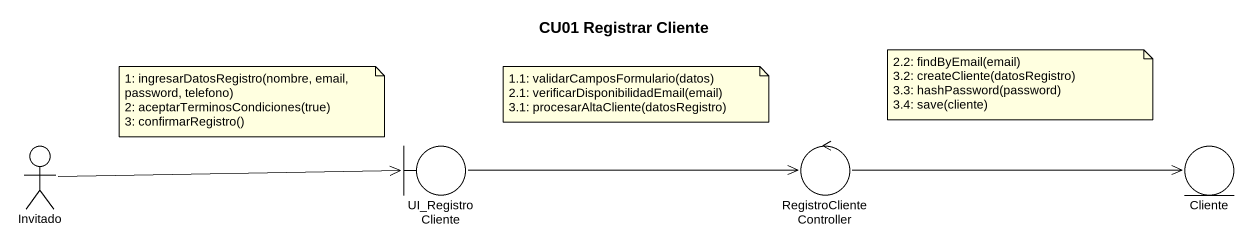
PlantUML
@startuml
title CU01 Registrar Cliente
actor Invitado
boundary UI_RegistroCliente
control RegistroClienteController
entity Cliente
Invitado -right-> UI_RegistroCliente
UI_RegistroCliente -right-> RegistroClienteController
RegistroClienteController -right-> Cliente
note as N1
  2.2: findByEmail(email)
  3.2: createCliente(datosRegistro)
  3.3: hashPassword(password)
  3.4: save(cliente)
end note
note as N2
  1: ingresarDatosRegistro(nombre, email, password, telefono)
  2: aceptarTerminosCondiciones(true)
  3: confirmarRegistro()
end note
note as N3
  1.1: validarCamposFormulario(datos)
  2.1: verificarDisponibilidadEmail(email)
  3.1: procesarAltaCliente(datosRegistro)
end note
@enduml
